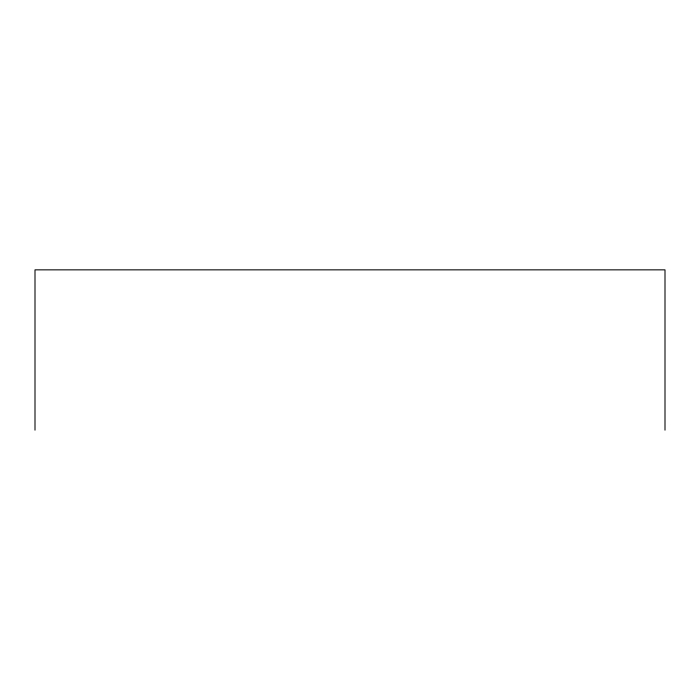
<?xml version="1.0" encoding="UTF-8"?>
<svg xmlns="http://www.w3.org/2000/svg" width="700" height="700" viewBox="0 0 700 700"><rect width="100%" height="100%" fill="white"/><g stroke="black" fill="none" stroke-linecap="round" stroke-linejoin="round"><path stroke-width="1.05" d="M665 430.15L665 269.85L35 269.85L35 430.15"/></g></svg>
